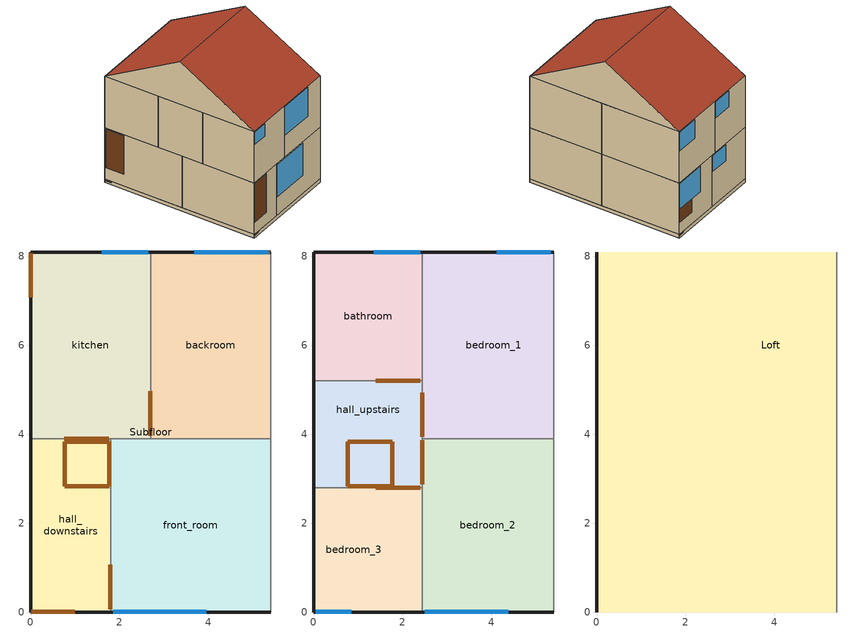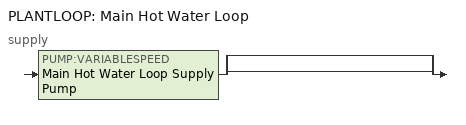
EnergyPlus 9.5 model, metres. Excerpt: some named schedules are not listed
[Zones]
hall_downstairs
 floor to Subfloor (GroundFloor-Construction): 1.8,3.9 1.8,0 0,0 0,3.9 z0.6
 wall outside (Wall-Construction): 0,3.9 0,0 1.8,0 z0.6:3.4
 wall to front_room (InternalWall-Construction): 1.8,0 1.8,3.9 z0.6:3.4
 wall to kitchen (InternalWall-Construction): 1.8,3.9 0,3.9 z0.6:3.4
 door inside (PartitionDoor-Construction): 1.8,0.07 1.8,1.06 z1.12:3.33; 1.76,3.9 0.76,3.9 z1.14:3.36
 door inside (HoleConstruction-Construction): 1.77,2.83 1.77,3.83 0.77,3.83 0.77,2.83 z3.4
 door (ExternalDoor-Construction): 0.04,0 0.99,0 z1.25:3.36
front_room
 floor to Subfloor (GroundFloor-Construction): 5.4,3.9 5.4,0 1.8,0 1.8,3.9 z0.6
 wall outside (Wall-Construction): 1.8,0 5.4,0 z0.6:3.4
 wall adiabatic (Adiabatic Wall-Construction): 5.4,0 5.4,3.9 z0.6:3.4
 wall to kitchen (InternalWall-Construction): 2.7,3.9 1.8,3.9 z0.6:3.4
 wall to backroom (InternalWall-Construction): 5.4,3.9 2.7,3.9 z0.6:3.4
 window (Single Glazing): 1.86,0 3.96,0 z1.59:3.34
kitchen
 floor to Subfloor (GroundFloor-Construction): 2.7,8.1 2.7,3.9 0,3.9 0,8.1 z0.6
 wall outside (Wall-Construction): 2.7,8.1 0,8.1 0,3.9 z0.6:3.4
 wall to backroom (InternalWall-Construction): 2.7,3.9 2.7,8.1 z0.6:3.4
 window (Single Glazing): 2.65,8.1 1.61,8.1 z2.48:3.35
 door inside (PartitionDoor-Construction): 2.7,3.97 2.7,4.96 z1.12:3.33
 door (ExternalDoor-Construction): 0,8.03 0,7.08 z1.22:3.33
backroom
 floor to Subfloor (GroundFloor-Construction): 5.4,8.1 5.4,3.9 2.7,3.9 2.7,8.1 z0.6
 wall outside (Wall-Construction): 5.4,8.1 2.7,8.1 z0.6:3.4
 wall adiabatic (Adiabatic Wall-Construction): 5.4,3.9 5.4,8.1 z0.6:3.4
 window (Single Glazing): 5.34,8.1 3.68,8.1 z1.96:3.35
 door (ExternalDoor-Construction): 5.34,8.1 4.4,8.1 z1.24:3.35
Subfloor
 floor ground (SubFloor-Construction): 5.4,8.1 5.4,0 0,0 0,8.1 z0.4
 wall outside (Wall-Construction): 5.4,8.1 0,8.1 0,0 5.4,0 z0.4:0.6
 wall adiabatic (Adiabatic Wall-Construction): 5.4,0 5.4,8.1 z0.4:0.6
 door (AFN_AirBrickConstruction): 5.38,8.1 5.06,8.1 / 0.02,0 0.34,0 z0.52:0.58; 0,8.07 0,7.76 z0.51:0.57
bedroom_3
 floor to hall_downstairs (Floor-Construction): 1.8,2.8 1.8,0 0,0 0,2.8 z3.4
 floor to front_room (Floor-Construction): 2.45,2.8 2.45,0 1.8,0 1.8,2.8 z3.4
 wall outside (Wall-Construction): 0,2.8 0,0 2.45,0 z3.4:6.2
 wall to bedroom_2 (InternalWall-Construction): 2.45,0 2.45,2.8 z3.4:6.2
 wall to hall_upstairs (InternalWall-Construction): 2.45,2.8 0,2.8 z3.4:6.2
 window (Single Glazing): 0.05,0 0.85,0 z5.48:6.15
 door inside (PartitionDoor-Construction): 2.4,2.8 1.4,2.8 z3.94:6.15
bedroom_2
 floor to front_room (Floor-Construction): 5.4,3.9 5.4,0 2.45,0 2.45,3.9 z3.4
 wall outside (Wall-Construction): 2.45,0 5.4,0 z3.4:6.2
 wall adiabatic (Adiabatic Wall-Construction): 5.4,0 5.4,3.9 z3.4:6.2
 wall to hall_upstairs (InternalWall-Construction): 2.45,3.9 2.45,2.8 z3.4:6.2
 wall to bedroom_1 (InternalWall-Construction): 5.4,3.9 2.45,3.9 z3.4:6.2
 window (Single Glazing): 2.51,0 4.38,0 z4.58:6.14
 door inside (PartitionDoor-Construction): 2.45,3.86 2.45,2.87 z3.95:6.16
hall_upstairs
 floor to hall_downstairs (Floor-Construction): 1.8,3.9 1.8,2.8 0,2.8 0,3.9 z3.4
 floor to kitchen (Floor-Construction): 2.45,5.2 2.45,3.9 1.8,3.9 0,3.9 0,5.2 z3.4
 floor to front_room (Floor-Construction): 2.45,3.9 2.45,2.8 1.8,2.8 1.8,3.9 z3.4
 wall outside (Wall-Construction): 0,5.2 0,2.8 z3.4:6.2
 wall to bedroom_1 (InternalWall-Construction): 2.45,3.9 2.45,5.2 z3.4:6.2
 wall to bathroom (InternalWall-Construction): 2.45,5.2 0,5.2 z3.4:6.2
 door inside (PartitionDoor-Construction): 2.45,3.94 2.45,4.93 z3.95:6.16; 2.4,5.2 1.4,5.2 z3.94:6.15
bathroom
 floor to kitchen (Floor-Construction): 2.45,8.1 2.45,5.2 0,5.2 0,8.1 z3.4
 wall outside (Wall-Construction): 2.45,8.1 0,8.1 0,5.2 z3.4:6.2
 wall to bedroom_1 (InternalWall-Construction): 2.45,5.2 2.45,8.1 z3.4:6.2
 window (Single Glazing): 2.4,8.1 1.36,8.1 z5.28:6.15
bedroom_1
 floor to kitchen (Floor-Construction): 2.7,8.1 2.7,3.9 2.45,3.9 2.45,8.1 z3.4
 floor to backroom (Floor-Construction): 5.4,8.1 5.4,3.9 2.7,3.9 2.7,8.1 z3.4
 wall outside (Wall-Construction): 5.4,8.1 2.45,8.1 z3.4:6.2
 wall adiabatic (Adiabatic Wall-Construction): 5.4,3.9 5.4,8.1 z3.4:6.2
 window (Single Glazing): 5.34,8.1 4.13,8.1 z5.13:6.14
Loft
 floor to bedroom_3 (Last floor-Construction): 2.45,2.8 2.45,0 0,0 0,2.8 z6.2
 floor to bedroom_2 (Last floor-Construction): 5.4,3.9 5.4,0 2.45,0 2.45,3.9 z6.2
 floor to hall_upstairs (Last floor-Construction): 2.45,5.2 2.45,2.8 0,2.8 0,5.2 z6.2
 floor to bathroom (Last floor-Construction): 2.45,8.1 2.45,5.2 0,5.2 0,8.1 z6.2
 floor to bedroom_1 (Last floor-Construction): 5.4,8.1 5.4,3.9 2.45,3.9 2.45,8.1 z6.2
 wall outside (Wall-Construction): 0,8.1,6.2 0,0,6.2 0,4.05,8.5
 wall adiabatic (Adiabatic Wall-Construction): 5.4,0,6.2 5.4,8.1,6.2 5.4,4.05,8.5
 roof outside (Roof-Construction): 0,4.05,8.5 0,0,6.2 5.4,0,6.2 5.4,4.05,8.5; 5.4,4.05,8.5 5.4,8.1,6.2 0,8.1,6.2 0,4.05,8.5
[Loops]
PLANTLOOP 'Main Hot Water Loop'
 supply: PUMP:VARIABLESPEED 'Main Hot Water Loop Supply Pump' > split
  | bypass
  | bypass
[Building]
Mid terraced solid walls - thermostat experiment: North Axis=30; Terrain=Suburbs; Loads Convergence Tolerance Value=0.04; Temperature Convergence Tolerance Value=0.4; Solar Distribution=FullExterior; Maximum Number of Warmup Days=25; Minimum Number of Warmup Days=6
[Site:Location]
cambridge-cambridgeshire: Latitude=52.205; Longitude=0.122; Time Zone=0; Elevation=43.5
[SIZINGPERIOD:DESIGNDAY]
Cambridge.AP Ann Htg 99.6p Condns DB: Month=1; Day of Month=16; Day Type=WinterDesignDay; Maximum DryBulb Temperature=-8.8; Daily DryBulb Temperature Range=0; DryBulb Temperature Range Modifier Type=DefaultMultipliers; Humidity Condition Type=Wetbulb; Wetbulb or DewPoint at Maximum DryBulb=-10.8; Barometric Pressure=101153; Wind Speed=6.71; Wind Direction=0; Rain Indicator=No; Snow Indicator=No; Daylight Saving Time Indicator=No; Solar Model Indicator=ASHRAEClearSky; ASHRAE Clear Sky Optical Depth for Beam Irradiance taub=0; ASHRAE Clear Sky Optical Depth for Diffuse Irradiance taud=0; Sky Clearness=0; Begin Environment Reset Mode=FullResetAtBeginEnvironment
[SITE:GROUNDTEMPERATURE:BUILDINGSURFACE]
6.4, 5.9, 6.9, 8.9, 11, 13.5, 16.1, 16, 15.3, 13.5, 10.8, 7.6
[MATERIAL]
Name | Roughness | Thickness | Conductivity | Density | Specific Heat | Thermal Absorptance | Solar Absorptance | Visible Absorptance
beizaee_brick_outer_leaf-Wall-0.105; beizaee_brick_outer_leaf-Adiabatic Wall-0.105 | Rough | 0.105 | 0.84 | 800 | 1700 | 0.9 | 0.7 | 0.7
beizaee_brick_inner_leaf-Wall-0.105; beizaee_brick_inner_leaf-Adiabatic Wall-0.105; beizaee_brick_inner_leaf-InternalWall-0.105 | Rough | 0.105 | 0.62 | 800 | 1700 | 0.9 | 0.7 | 0.7
beizaee_plaster_dense-Wall-0.013; beizaee_plaster_dense-Adiabatic Wall-0.013; beizaee_plaster_dense-InternalWall-0.013 | Smooth | 0.013 | 0.5 | 1000 | 1300 | 0.9 | 0.7 | 0.7
Adiabatic_insulation-Adiabatic Wall-1.0 | Rough | 1 | 0.01 | 10 | 100 | 0.9 | 0.7 | 0.7
beizaee_clay_tile-Roof-0.025 | MediumSmooth | 0.025 | 1 | 800 | 2000 | 0.9 | 0.7 | 0.7
beizaee_roofing_felt-Roof-0.005 | Rough | 0.005 | 0.19 | 837 | 960 | 0.9 | 0.7 | 0.7
beizaee_timber_flooring-GroundFloor-0.02; beizaee_timber_flooring-Floor-0.02 | MediumSmooth | 0.02 | 0.14 | 1200 | 650 | 0.9 | 0.7 | 0.7
beizaee_carpet-GroundFloor-0.005; beizaee_carpet-Floor-0.005 | Rough | 0.005 | 0.06 | 1300 | 200 | 0.95 | 0.7 | 0.7
beizaee_plasterboard-Floor-0.013; beizaee_plasterboard-Last floor-0.013 | Smooth | 0.013 | 0.25 | 896 | 2800 | 0.9 | 0.7 | 0.7
Painted_plaster_CODE-ExternalDoor-0.04 | MediumSmooth | 0.04 | 0.58 | 800 | 1090 | 0.96 | 0.92 | 0.92
Painted_plaster_CODE-ExternalDoor-0.02 | MediumSmooth | 0.02 | 0.58 | 800 | 1090 | 0.96 | 0.92 | 0.92
Door_WoodSolid_35mm-PartitionDoor-0.035 | Rough | 0.035 | 0.19 | 700 | 2390 | 0.9 | 0.5 | 0.5
Wood_plastic_CODE-Furniture-0.0254 | Smooth | 0.0254 | 0.5 | 800 | 1400 | 0.95 | 0.78 | 0.78
Alluvial_clay_CODE-SubFloor-0.1 | Rough | 0.1 | 1.21 | 1960 | 840 | 0.9 | 0.7 | 0.7
[MATERIAL:NOMASS] Thermal Absorptance=0.9; Solar Absorptance=0.7; Visible Absorptance=0.7
Name | Roughness | Thermal Resistance
AIR-GAP-Wall-0.07; AIR-GAP-Adiabatic Wall-0.07; AIR-GAP-Roof-0.02; AIR-GAP-Floor-0.1 | Smooth | 0.15
AFN_AirBrickPanel | Rough | 0.1
[MATERIAL:INFRAREDTRANSPARENT]
IRTMaterial
[WINDOWMATERIAL:GLAZING]
beizaee_glazing: Optical Data Type=SpectralAverage; Thickness=0.003; Solar Transmittance at Normal Incidence=0.837; Front Side Solar Reflectance at Normal Incidence=0.075; Back Side Solar Reflectance at Normal Incidence=0.075; Visible Transmittance at Normal Incidence=0.898; Front Side Visible Reflectance at Normal Incidence=0.081; Back Side Visible Reflectance at Normal Incidence=0.081; Infrared Transmittance at Normal Incidence=0; Front Side Infrared Hemispherical Emissivity=0.84; Back Side Infrared Hemispherical Emissivity=0.84; Conductivity=0.9; Dirt Correction Factor for Solar and Visible Transmittance=1; Solar Diffusing=No; Youngs modulus=72000000000; Poissons ratio=0.22
[WINDOWMATERIAL:SHADE]
always_closed_blind_mat: Solar Transmittance=0.2; Solar Reflectance=0.2; Visible Transmittance=0.05; Visible Reflectance=0.3; Infrared Hemispherical Emissivity=0.9; Infrared Transmittance=0; Thickness=0.9; Conductivity=0.1; Shade to Glass Distance=0.1; Top Opening Multiplier=0.001; Bottom Opening Multiplier=0.002; LeftSide Opening Multiplier=0.5; RightSide Opening Multiplier=0.5; Airflow Permeability=0
[CONSTRUCTION]
Wall-Construction: beizaee_brick_outer_leaf-Wall-0.105, AIR-GAP-Wall-0.07, beizaee_brick_inner_leaf-Wall-0.105, beizaee_plaster_dense-Wall-0.013
Adiabatic Wall-Construction: beizaee_brick_outer_leaf-Adiabatic Wall-0.105, AIR-GAP-Adiabatic Wall-0.07, beizaee_brick_inner_leaf-Adiabatic Wall-0.105, beizaee_plaster_dense-Adiabatic Wall-0.013, Adiabatic_insulation-Adiabatic Wall-1.0
Roof-Construction: beizaee_clay_tile-Roof-0.025, AIR-GAP-Roof-0.02, beizaee_roofing_felt-Roof-0.005
GroundFloor-Construction: beizaee_timber_flooring-GroundFloor-0.02, beizaee_carpet-GroundFloor-0.005
Floor-Construction: beizaee_plasterboard-Floor-0.013, AIR-GAP-Floor-0.1, beizaee_timber_flooring-Floor-0.02, beizaee_carpet-Floor-0.005
InternalWall-Construction: beizaee_plaster_dense-InternalWall-0.013, beizaee_brick_inner_leaf-InternalWall-0.105, beizaee_plaster_dense-InternalWall-0.013
HoleConstruction-Construction: IRTMaterial
ExternalDoor-Construction: Painted_plaster_CODE-ExternalDoor-0.02, Painted_plaster_CODE-ExternalDoor-0.04, Painted_plaster_CODE-ExternalDoor-0.02
PartitionDoor-Construction: Door_WoodSolid_35mm-PartitionDoor-0.035
Furniture-Construction: Wood_plastic_CODE-Furniture-0.0254
Last floor-Construction: beizaee_plasterboard-Last floor-0.013
SubFloor-Construction: Alluvial_clay_CODE-SubFloor-0.1
Single Glazing: beizaee_glazing
AFN_AirBrickConstruction: AFN_AirBrickPanel
[ZONE] Type=1; Multiplier=1; Ceiling Height=autocalculate; Volume=autocalculate; Floor Area=autocalculate; Part of Total Floor Area=Yes
hall_downstairs; front_room; kitchen; backroom; bedroom_3; bedroom_1; hall_upstairs; bathroom; bedroom_2; Subfloor; Loft
[WINDOWSHADINGCONTROL]
bedroom_3_blinds: Zone=bedroom_3; Shading Type=InteriorShade; Shading Control Type=AlwaysOn; Schedule=AlwaysOnSchedule; Shading Control Is Scheduled=Yes; Glare Control Is Active=No; Shading Device Material=always_closed_blind_mat; Type of Slat Angle Control for Blinds=FixedSlatAngle; Multiple Surface Control Type=Group; Fenestration Surface 1=Block bedroom_3 Storey 0 Wall 0004_window
[INTERNALMASS] Construction=Furniture-Construction
Name | Zone or ZoneList | Surface Area
IntMass-Furniture-hall_downstairs | hall_downstairs | 148.06
IntMass-Furniture-front_room | front_room | 296.119
IntMass-Furniture-kitchen | kitchen | 239.173
IntMass-Furniture-backroom | backroom | 239.173
IntMass-Furniture-bedroom_3 | bedroom_3 | 14.4685
IntMass-Furniture-bedroom_2 | bedroom_2 | 24.2653
IntMass-Furniture-hall_upstairs | hall_upstairs | 124.016
IntMass-Furniture-bathroom | bathroom | 14.9852
IntMass-Furniture-bedroom_1 | bedroom_1 | 26.1319
[DESIGNSPECIFICATION:OUTDOORAIR]
DesignSpec OutdoorAir: Outdoor Air Method=Flow/Person; Outdoor Air Flow per Person=0.00944; Outdoor Air Flow per Zone Floor Area=0; Outdoor Air Flow per Zone=0; Outdoor Air Flow Air Changes per Hour=0
[SIZING:ZONE] Zone Cooling Design Supply Air Temperature Input Method=SupplyAirTemperature; Zone Cooling Design Supply Air Temperature=12.5; Zone Heating Design Supply Air Temperature Input Method=SupplyAirTemperature; Zone Heating Design Supply Air Temperature=50; Zone Cooling Design Supply Air Humidity Ratio=0.008; Zone Heating Design Supply Air Humidity Ratio=0.008; Design Specification Outdoor Air Object=DesignSpec OutdoorAir; Zone Heating Sizing Factor=1.25; Zone Cooling Sizing Factor=1.2; Cooling Design Air Flow Method=DesignDay; Cooling Design Air Flow Rate=0; Cooling Minimum Air Flow Fraction=0; Heating Design Air Flow Method=DesignDay; Heating Design Air Flow Rate=0; Heating Maximum Air Flow Fraction=0; Account for Dedicated Outdoor Air System=No; Dedicated Outdoor Air System Control Strategy=NeutralSupplyAir; Dedicated Outdoor Air Low Setpoint Temperature for Design=autosize; Dedicated Outdoor Air High Setpoint Temperature for Design=autosize
hall_downstairs; front_room; kitchen; backroom; bedroom_3; bedroom_1; hall_upstairs; bathroom; bedroom_2
[SIZING:PLANT]
Main Hot Water Loop: Loop Type=Heating; Design Loop Exit Temperature=70; Loop Design Temperature Difference=11; Sizing Option=NonCoincident; Zone Timesteps in Averaging Window=1
[ZONECONTROL:THERMOSTAT] Control Type Schedule=Always 4; Temperature Difference Between Cutout And Setpoint=1
Name | Zone or ZoneList | Control 1
hall_downstairs-Thermostat | hall_downstairs | hall_downstairs-Thermostat Dual SP Control
front_room-Thermostat | front_room | front_room-Thermostat Dual SP Control
kitchen-Thermostat | kitchen | kitchen-Thermostat Dual SP Control
backroom-Thermostat | backroom | backroom-Thermostat Dual SP Control
bedroom_3-Thermostat | bedroom_3 | bedroom_3-Thermostat Dual SP Control
bedroom_1-Thermostat | bedroom_1 | bedroom_1-Thermostat Dual SP Control
hall_upstairs-Thermostat | hall_upstairs | hall_upstairs-Thermostat Dual SP Control
bathroom-Thermostat | bathroom | bathroom-Thermostat Dual SP Control
bedroom_2-Thermostat | bedroom_2 | bedroom_2-Thermostat Dual SP Control
[THERMOSTATSETPOINT:DUALSETPOINT]
kitchen-Thermostat Dual SP Control: Heating Setpoint Temperature Schedule=kitchen-thermostat dual sp control-heating-ext; Cooling Setpoint Temperature Schedule=kitchen-Cooling-Setpoints
[ThermostatSetpoint:DualSetpoint]
Name | Heating Setpoint Temperature Schedule | Cooling Setpoint Temperature Schedule
backroom-thermostat dual sp control | backroom-thermostat dual sp control-heating-ext | backroom-cooling-setpoints
bathroom-thermostat dual sp control | bathroom-thermostat dual sp control-heating-ext | bathroom-cooling-setpoints
bedroom_1-thermostat dual sp control | bedroom_1-thermostat dual sp control-heating-ext | bedroom_1-cooling-setpoints
bedroom_2-thermostat dual sp control | bedroom_2-thermostat dual sp control-heating-ext | bedroom_2-cooling-setpoints
bedroom_3-thermostat dual sp control | bedroom_3-thermostat dual sp control-heating-ext | bedroom_3-cooling-setpoints
front_room-thermostat dual sp control | front_room-thermostat dual sp control-heating-ext | front_room-cooling-setpoints
hall_downstairs-thermostat dual sp control | hall_downstairs-thermostat dual sp control-heating-ext | hall_downstairs-cooling-setpoints
hall_upstairs-thermostat dual sp control | hall_upstairs-thermostat dual sp control-heating-ext | hall_upstairs-cooling-setpoints
[ZONEHVAC:BASEBOARD:RADIANTCONVECTIVE:WATER:DESIGN]
Baseboard Heat Design: Heating Design Capacity Method=FractionOfAutosizedHeatingCapacity; Fraction of Autosized Heating Design Capacity=1.2; Convergence Tolerance=0.0001; Fraction Radiant=0.3; Fraction of Radiant Energy Incident on People=0
[PUMP:VARIABLESPEED]
Main Hot Water Loop Supply Pump: Design Maximum Flow Rate=autosize; Design Pump Head=6000; Design Power Consumption=autosize; Motor Efficiency=0.9; Fraction of Motor Inefficiencies to Fluid Stream=0; Coefficient 1 of the Part Load Performance Curve=0; Coefficient 2 of the Part Load Performance Curve=0.3; Coefficient 3 of the Part Load Performance Curve=0.7; Coefficient 4 of the Part Load Performance Curve=0; Design Minimum Flow Rate=0.00015; Pump Control Type=Intermittent; Design Power Sizing Method=PowerPerFlowPerPressure; Design Electric Power per Unit Flow Rate=348701.1; Design Shaft Power per Unit Flow Rate per Unit Head=1.28205; Design Minimum Flow Rate Fraction=0; EndUse Subcategory=General
[PUMP:CONSTANTSPEED]
Main Hot Water Loop Supply Pump: Design Flow Rate=autosize; Design Pump Head=0; Design Power Consumption=autosize; Motor Efficiency=0.9; Fraction of Motor Inefficiencies to Fluid Stream=0; Pump Control Type=Intermittent; Design Power Sizing Method=PowerPerFlowPerPressure; Design Electric Power per Unit Flow Rate=348701.1; Design Shaft Power per Unit Flow Rate per Unit Head=1.28205; EndUse Subcategory=General
[PLANTLOOP]
Main Hot Water Loop: Fluid Type=Water; Plant Equipment Operation Scheme=Main Hot Water Loop Operation; Maximum Loop Temperature=100; Minimum Loop Temperature=10; Maximum Loop Flow Rate=0.03; Minimum Loop Flow Rate=0; Plant Loop Volume=0.12; Load Distribution Scheme=SequentialLoad; Plant Loop Demand Calculation Scheme=SingleSetpoint; Common Pipe Simulation=None; Pressure Simulation Type=None; Loop Circulation Time=2
[PLANTEQUIPMENTLIST]
Main Hot Water Loop All Equipment: Main Boiler
[PLANTEQUIPMENTOPERATION:HEATINGLOAD]
Main Hot Water Loop Operation All Hours: Load Range 1 Lower Limit=0; Load Range 1 Upper Limit=1000000000000000; Range 1 Equipment List=Main Hot Water Loop All Equipment
[PLANTEQUIPMENTOPERATIONSCHEMES]
Main Hot Water Loop Operation: Control Scheme 1=Main Hot Water Loop Operation All Hours; Control Scheme 1 Schedule=Always 1
[EnergyManagementSystem:Sensor] OutputVariable or OutputMeter Index Key=main boiler
Name | OutputVariable or OutputMeter
BoilerPLR | Boiler Part Load Ratio
BoilerOutletTemp | Boiler Outlet Temperature
[EnergyManagementSystem:Actuator]
BoilerEffCurveOverride: Actuated Component Unique=boiler efficiency curve; Actuated Component Type=Curve; Actuated Component Control Type=Curve Result
[EnergyManagementSystem:ProgramCallingManager]
Initialise EMS Variables: AfterNewEnvironmentWarmUpIsComplete; InitialiseBoilerVariables
Boiler Efficiency Adjustment: AfterPredictorAfterHVACManagers; AdjustBoilerEfficiency
Count Boiler Cycles: EndOfSystemTimestepBeforeHVACReporting; CountBoilerCycles
[EnergyManagementSystem:Program]
InitialiseBoilerVariables: SET BoilerOnPrev = 0; SET BoilerCycleCount = 0
AdjustBoilerEfficiency: SET PLR = BoilerPLR; SET Tflow = BoilerOutletTemp; SET PLRmin = 0.34; SET k = 0.15; SET EffBase = 1.24978489 + 0.181034673*PLR - 0.171652899*PLR*PLR - 0.00737313433*Tflow + 0.00003125*Tflow*Tflow + 0.000373134328*PLR*Tflow; IF PLR < PLRmin; SET Penalty = (1 - PLR/PLRmin)*(1 - PLR/PLRmin); SET EffAdj = EffBase*(1 - k*Penalty); ELSE; SET EffAdj = EffBase; ENDIF; SET BoilerEffCurveOverride = EffAdj
CountBoilerCycles: IF (BoilerPLR > 0.01); IF (BoilerOnPrev == 0); SET BoilerCycleCount = BoilerCycleCount + 1; ENDIF; SET BoilerOnPrev = 1; ELSE; SET BoilerOnPrev = 0; ENDIF
[EnergyManagementSystem:GlobalVariable]
BoilerOnPrev; BoilerCycleCount
[EnergyManagementSystem:OutputVariable]
Boiler Cycles: EMS Variable=BoilerCycleCount; Type of Data in Variable=Summed; Update Frequency=SystemTimestep
[SETPOINTMANAGER:SCHEDULED]
Main Hot Water Loop Temp Manager: Control Variable=Temperature; Schedule=Main Hot Water Loop Temperature Schedule; Setpoint Node or NodeList=Main Hot Water Loop Supply Setpoint Nodes
[SCHEDULE:COMPACT]
Always 4: Through: 12/31, For: AllDays, Until: 24:00, 4
Always 1: Through: 12/31, For: AllDays, Until: 24:00, 1
hall_downstairs-Cooling-Setpoints; front_room-Cooling-Setpoints; kitchen-Cooling-Setpoints; backroom-Cooling-Setpoints; bedroom_3-Cooling-Setpoints; bedroom_1-Cooling-Setpoints; hall_upstairs-Cooling-Setpoints; bathroom-Cooling-Setpoints; bedroom_2-Cooling-Setpoints: Through: 12/31, For: AllDays, Until: 24:00, 30
Main Hot Water Loop Temperature Schedule: Through: 12/31, For: AllDays, Until: 24:00, 70
[SCHEDULE:CONSTANT]
AlwaysOnSchedule: Hourly Value=1
[AIRFLOWNETWORK:SIMULATIONCONTROL]
AFN_SimulationControl: AirflowNetwork Control=MultizoneWithoutDistribution; Wind Pressure Coefficient Type=Input; Height Selection for Local Wind Pressure Calculation=ExternalNode; Building Type=LowRise; Maximum Number of Iterations=500; Initialization Type=ZeroNodePressures; Relative Airflow Convergence Tolerance=1e-05; Absolute Airflow Convergence Tolerance=1e-06; Convergence Acceleration Limit=-0.5; Azimuth Angle of Long Axis of Building=0; Ratio of Building Width Along Short Axis to Width Along Long Axis=1; Height Dependence of External Node Temperature=No; Solver=SkylineLU; Allow Unsupported Zone Equipment=No
[AIRFLOWNETWORK:MULTIZONE:ZONE] Ventilation Control Mode=Constant; Minimum Venting Open Factor=1; Indoor and Outdoor Temperature Difference Lower Limit For Maximum Venting Open Factor=0; Indoor and Outdoor Temperature Difference Upper Limit for Minimum Venting Open Factor=100; Indoor and Outdoor Enthalpy Difference Lower Limit For Maximum Venting Open Factor=0; Indoor and Outdoor Enthalpy Difference Upper Limit for Minimum Venting Open Factor=100000; Venting Availability Schedule=AlwaysOnSchedule; Single Sided Wind Pressure Coefficient Algorithm=Standard; Facade Width=0
hall_downstairs; front_room; kitchen; backroom; bedroom_3; bedroom_1; hall_upstairs; bathroom; bedroom_2; Subfloor; Loft
[AIRFLOWNETWORK:MULTIZONE:SURFACE] WindowDoor Opening Factor or Crack Factor=1; Ventilation Control Mode=ZoneLevel; Minimum Venting Open Factor=0; Indoor and Outdoor Temperature Difference Lower Limit For Maximum Venting Open Factor=0; Indoor and Outdoor Temperature Difference Upper Limit for Minimum Venting Open Factor=100; Indoor and Outdoor Enthalpy Difference Lower Limit For Maximum Venting Open Factor=0; Indoor and Outdoor Enthalpy Difference Upper Limit for Minimum Venting Open Factor=300000; Equivalent Rectangle Method=PolygonHeight; Equivalent Rectangle Aspect Ratio=1
Name | Leakage Component
Block hall_downstairs Storey 0 Wall 0003 | Block hall_downstairs Storey 0 Wall 0003_Surface_Crack
Block hall_downstairs Storey 0 Wall 0004 | Block hall_downstairs Storey 0 Wall 0004_Surface_Crack
Block front_room Storey 0 Wall 0004 | Block front_room Storey 0 Wall 0004_Surface_Crack
Block kitchen Storey 0 Wall 0002 | Block kitchen Storey 0 Wall 0002_Surface_Crack
Block kitchen Storey 0 Wall 0003 | Block kitchen Storey 0 Wall 0003_Surface_Crack
Block backroom Storey 0 Wall 0002 | Block backroom Storey 0 Wall 0002_Surface_Crack
Block bedroom_3 Storey 0 Wall 0003 | Block bedroom_3 Storey 0 Wall 0003_Surface_Crack
Block bedroom_3 Storey 0 Wall 0004 | Block bedroom_3 Storey 0 Wall 0004_Surface_Crack
Block bedroom_2 Storey 0 Wall 0004 | Block bedroom_2 Storey 0 Wall 0004_Surface_Crack
Block hall_upstairs Storey 0 Wall 0003 | Block hall_upstairs Storey 0 Wall 0003_Surface_Crack
Block bathroom Storey 0 Wall 0002 | Block bathroom Storey 0 Wall 0002_Surface_Crack
Block bathroom Storey 0 Wall 0003 | Block bathroom Storey 0 Wall 0003_Surface_Crack
Block bedroom_1 Storey 0 Wall 0002 | Block bedroom_1 Storey 0 Wall 0002_Surface_Crack
Block Subfloor Storey 0 Wall 0002 | Block Subfloor Storey 0 Wall 0002_Surface_Crack
Block Subfloor Storey 0 Wall 0003 | Block Subfloor Storey 0 Wall 0003_Surface_Crack
Block Subfloor Storey 0 Wall 0004 | Block Subfloor Storey 0 Wall 0004_Surface_Crack
roof surface 1 | roof surface 1_Surface_Crack
roof surface 2 | roof surface 2_Surface_Crack
loft side wall 1 | loft side wall 1_Surface_Crack
Block hall_downstairs Storey 0 Wall 0001_1 | Block hall_downstairs Storey 0 Wall 0001_1_Surface_Crack
Block front_room Storey 0 Wall 0003_1 | Block front_room Storey 0 Wall 0003_1_Surface_Crack
Block hall_downstairs Storey 0 Wall 0002_1 | Block hall_downstairs Storey 0 Wall 0002_1_Surface_Crack
Block kitchen Storey 0 Wall 0004_1 | Block kitchen Storey 0 Wall 0004_1_Surface_Crack
Block kitchen Storey 0 Wall 0004_2 | Block kitchen Storey 0 Wall 0004_2_Surface_Crack
Block hall_downstairs Storey 0 Floor 0001_1 | Block hall_downstairs Storey 0 Floor 0001_1_Surface_Crack
storey 2 Subfloor ceiling_1 | storey 2 Subfloor ceiling_1_Surface_Crack
